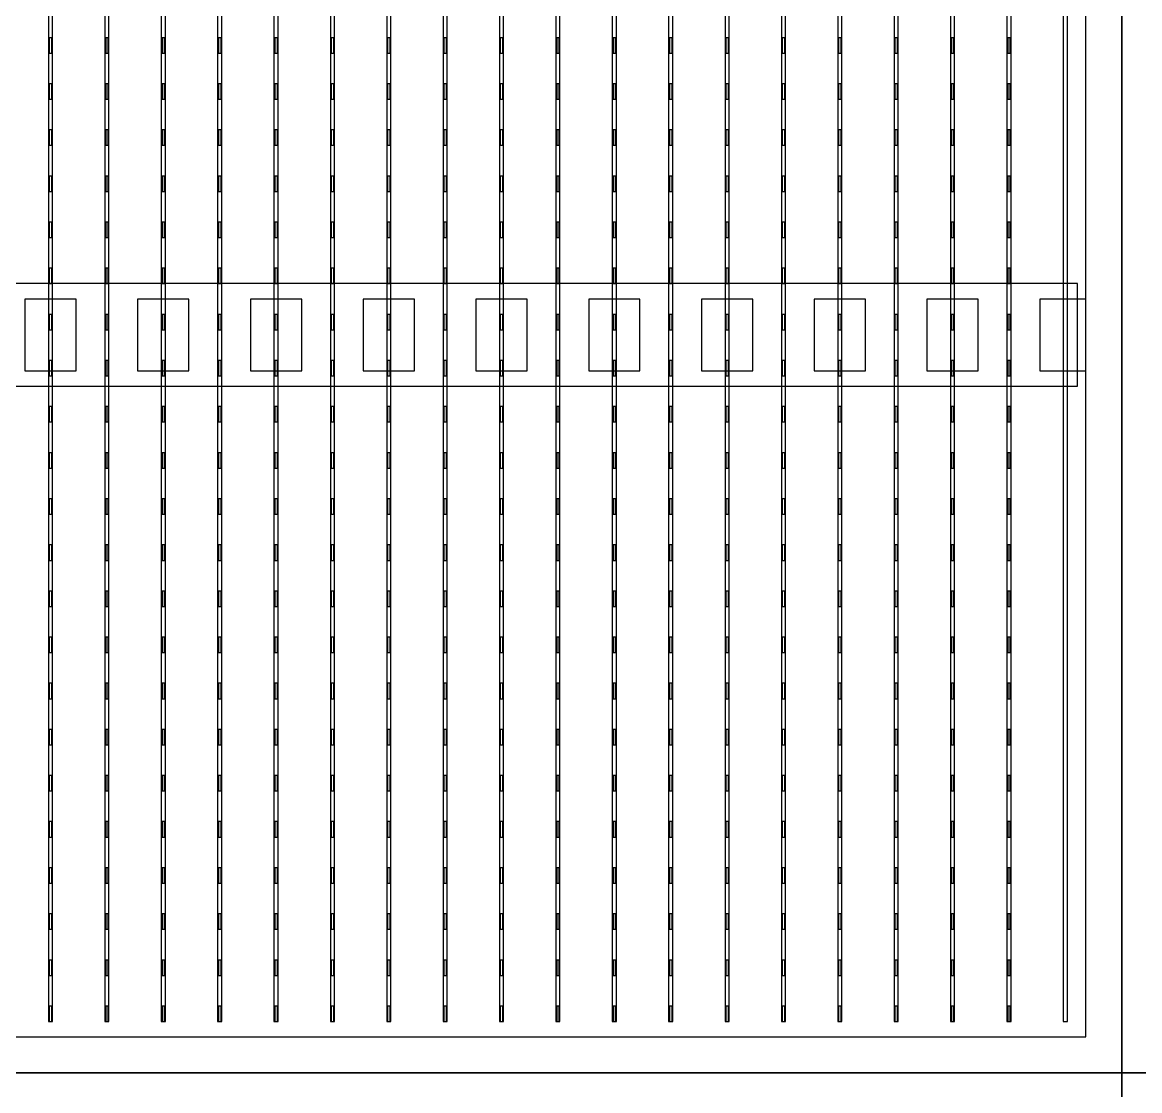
# Model space of a CAD drawing. Header units: millimetres. Extents: x -18 to 142, y -7 to 153.
# Drawn here: x 93.25 to 104.14, y 103.83 to 114.25 of the extents above; entities that cross this region are included whole.
import ezdxf

# ---------------------------------------------------------------- set-up
doc = ezdxf.new("R2010")
doc.units = ezdxf.units.MM
for name, color, linetype in [('BUSBARS', 3, 'Continuous'), ('CELLS', 5, 'Continuous'), ('CONTACT_PADS', 2, 'Continuous'), ('DICING', 4, 'Continuous'), ('FINGERS', 1, 'Continuous'), ('INSULATION', 2, 'Continuous')]:
    doc.layers.add(name, color=color, linetype=linetype)

msp = doc.modelspace()

# ---------------------------------------------------------------- linework, layer by layer
at = {"layer": 'BUSBARS'}
msp.add_lwpolyline([(103.54, 110.7), (103.54, 111.7), (83.5, 111.7), (83.5, 110.7), (103.54, 110.7)], close=True, dxfattribs=at)
at = {"layer": 'CELLS'}
for points in [[(103.97, 104), (103.97, 124.9), (83.07, 124.9), (83.07, 104), (103.97, 104)], [(124.87, 104), (124.87, 124.9), (103.97, 124.9), (103.97, 104), (124.87, 104)], [(103.97, 83.1), (103.97, 104), (83.07, 104), (83.07, 83.1), (103.97, 83.1)], [(124.87, 83.1), (124.87, 104), (103.97, 104), (103.97, 83.1), (124.87, 83.1)]]:
    msp.add_lwpolyline(points, close=True, dxfattribs=at)
at = {"layer": 'CONTACT_PADS'}
for points in [[(93.533, 113.95), (93.533, 114.1), (93.508, 114.1), (93.508, 113.95), (93.533, 113.95)], [(94.083, 113.95), (94.083, 114.1), (94.058, 114.1), (94.058, 113.95), (94.083, 113.95)], [(94.633, 113.95), (94.633, 114.1), (94.608, 114.1), (94.608, 113.95), (94.633, 113.95)], [(95.183, 113.95), (95.183, 114.1), (95.158, 114.1), (95.158, 113.95), (95.183, 113.95)], [(95.733, 113.95), (95.733, 114.1), (95.708, 114.1), (95.708, 113.95), (95.733, 113.95)], [(96.283, 113.95), (96.283, 114.1), (96.258, 114.1), (96.258, 113.95), (96.283, 113.95)], [(96.833, 113.95), (96.833, 114.1), (96.808, 114.1), (96.808, 113.95), (96.833, 113.95)], [(97.383, 113.95), (97.383, 114.1), (97.358, 114.1), (97.358, 113.95), (97.383, 113.95)], [(97.933, 113.95), (97.933, 114.1), (97.908, 114.1), (97.908, 113.95), (97.933, 113.95)], [(98.483, 113.95), (98.483, 114.1), (98.458, 114.1), (98.458, 113.95), (98.483, 113.95)], [(99.033, 113.95), (99.033, 114.1), (99.008, 114.1), (99.008, 113.95), (99.033, 113.95)], [(99.583, 113.95), (99.583, 114.1), (99.558, 114.1), (99.558, 113.95), (99.583, 113.95)], [(100.133, 113.95), (100.133, 114.1), (100.108, 114.1), (100.108, 113.95), (100.133, 113.95)], [(100.683, 113.95), (100.683, 114.1), (100.658, 114.1), (100.658, 113.95), (100.683, 113.95)], [(101.233, 113.95), (101.233, 114.1), (101.208, 114.1), (101.208, 113.95), (101.233, 113.95)], [(101.783, 113.95), (101.783, 114.1), (101.758, 114.1), (101.758, 113.95), (101.783, 113.95)], [(102.333, 113.95), (102.333, 114.1), (102.308, 114.1), (102.308, 113.95), (102.333, 113.95)], [(102.883, 113.95), (102.883, 114.1), (102.858, 114.1), (102.858, 113.95), (102.883, 113.95)], [(93.533, 113.5), (93.533, 113.65), (93.508, 113.65), (93.508, 113.5), (93.533, 113.5)], [(94.083, 113.5), (94.083, 113.65), (94.058, 113.65), (94.058, 113.5), (94.083, 113.5)], [(94.633, 113.5), (94.633, 113.65), (94.608, 113.65), (94.608, 113.5), (94.633, 113.5)], [(95.183, 113.5), (95.183, 113.65), (95.158, 113.65), (95.158, 113.5), (95.183, 113.5)], [(95.733, 113.5), (95.733, 113.65), (95.708, 113.65), (95.708, 113.5), (95.733, 113.5)], [(96.283, 113.5), (96.283, 113.65), (96.258, 113.65), (96.258, 113.5), (96.283, 113.5)], [(96.833, 113.5), (96.833, 113.65), (96.808, 113.65), (96.808, 113.5), (96.833, 113.5)], [(97.383, 113.5), (97.383, 113.65), (97.358, 113.65), (97.358, 113.5), (97.383, 113.5)], [(97.933, 113.5), (97.933, 113.65), (97.908, 113.65), (97.908, 113.5), (97.933, 113.5)], [(98.483, 113.5), (98.483, 113.65), (98.458, 113.65), (98.458, 113.5), (98.483, 113.5)], [(99.033, 113.5), (99.033, 113.65), (99.008, 113.65), (99.008, 113.5), (99.033, 113.5)], [(99.583, 113.5), (99.583, 113.65), (99.558, 113.65), (99.558, 113.5), (99.583, 113.5)], [(100.133, 113.5), (100.133, 113.65), (100.108, 113.65), (100.108, 113.5), (100.133, 113.5)], [(100.683, 113.5), (100.683, 113.65), (100.658, 113.65), (100.658, 113.5), (100.683, 113.5)], [(101.233, 113.5), (101.233, 113.65), (101.208, 113.65), (101.208, 113.5), (101.233, 113.5)], [(101.783, 113.5), (101.783, 113.65), (101.758, 113.65), (101.758, 113.5), (101.783, 113.5)], [(102.333, 113.5), (102.333, 113.65), (102.308, 113.65), (102.308, 113.5), (102.333, 113.5)], [(102.883, 113.5), (102.883, 113.65), (102.858, 113.65), (102.858, 113.5), (102.883, 113.5)], [(93.533, 113.05), (93.533, 113.2), (93.508, 113.2), (93.508, 113.05), (93.533, 113.05)], [(94.083, 113.05), (94.083, 113.2), (94.058, 113.2), (94.058, 113.05), (94.083, 113.05)], [(94.633, 113.05), (94.633, 113.2), (94.608, 113.2), (94.608, 113.05), (94.633, 113.05)], [(95.183, 113.05), (95.183, 113.2), (95.158, 113.2), (95.158, 113.05), (95.183, 113.05)], [(95.733, 113.05), (95.733, 113.2), (95.708, 113.2), (95.708, 113.05), (95.733, 113.05)], [(96.283, 113.05), (96.283, 113.2), (96.258, 113.2), (96.258, 113.05), (96.283, 113.05)], [(96.833, 113.05), (96.833, 113.2), (96.808, 113.2), (96.808, 113.05), (96.833, 113.05)], [(97.383, 113.05), (97.383, 113.2), (97.358, 113.2), (97.358, 113.05), (97.383, 113.05)], [(97.933, 113.05), (97.933, 113.2), (97.908, 113.2), (97.908, 113.05), (97.933, 113.05)], [(98.483, 113.05), (98.483, 113.2), (98.458, 113.2), (98.458, 113.05), (98.483, 113.05)], [(99.033, 113.05), (99.033, 113.2), (99.008, 113.2), (99.008, 113.05), (99.033, 113.05)], [(99.583, 113.05), (99.583, 113.2), (99.558, 113.2), (99.558, 113.05), (99.583, 113.05)], [(100.133, 113.05), (100.133, 113.2), (100.108, 113.2), (100.108, 113.05), (100.133, 113.05)], [(100.683, 113.05), (100.683, 113.2), (100.658, 113.2), (100.658, 113.05), (100.683, 113.05)], [(101.233, 113.05), (101.233, 113.2), (101.208, 113.2), (101.208, 113.05), (101.233, 113.05)], [(101.783, 113.05), (101.783, 113.2), (101.758, 113.2), (101.758, 113.05), (101.783, 113.05)], [(102.333, 113.05), (102.333, 113.2), (102.308, 113.2), (102.308, 113.05), (102.333, 113.05)], [(102.883, 113.05), (102.883, 113.2), (102.858, 113.2), (102.858, 113.05), (102.883, 113.05)], [(93.533, 112.6), (93.533, 112.75), (93.508, 112.75), (93.508, 112.6), (93.533, 112.6)], [(94.083, 112.6), (94.083, 112.75), (94.058, 112.75), (94.058, 112.6), (94.083, 112.6)], [(94.633, 112.6), (94.633, 112.75), (94.608, 112.75), (94.608, 112.6), (94.633, 112.6)], [(95.183, 112.6), (95.183, 112.75), (95.158, 112.75), (95.158, 112.6), (95.183, 112.6)], [(95.733, 112.6), (95.733, 112.75), (95.708, 112.75), (95.708, 112.6), (95.733, 112.6)], [(96.283, 112.6), (96.283, 112.75), (96.258, 112.75), (96.258, 112.6), (96.283, 112.6)], [(96.833, 112.6), (96.833, 112.75), (96.808, 112.75), (96.808, 112.6), (96.833, 112.6)], [(97.383, 112.6), (97.383, 112.75), (97.358, 112.75), (97.358, 112.6), (97.383, 112.6)], [(97.933, 112.6), (97.933, 112.75), (97.908, 112.75), (97.908, 112.6), (97.933, 112.6)], [(98.483, 112.6), (98.483, 112.75), (98.458, 112.75), (98.458, 112.6), (98.483, 112.6)], [(99.033, 112.6), (99.033, 112.75), (99.008, 112.75), (99.008, 112.6), (99.033, 112.6)], [(99.583, 112.6), (99.583, 112.75), (99.558, 112.75), (99.558, 112.6), (99.583, 112.6)], [(100.133, 112.6), (100.133, 112.75), (100.108, 112.75), (100.108, 112.6), (100.133, 112.6)], [(100.683, 112.6), (100.683, 112.75), (100.658, 112.75), (100.658, 112.6), (100.683, 112.6)], [(101.233, 112.6), (101.233, 112.75), (101.208, 112.75), (101.208, 112.6), (101.233, 112.6)], [(101.783, 112.6), (101.783, 112.75), (101.758, 112.75), (101.758, 112.6), (101.783, 112.6)], [(102.333, 112.6), (102.333, 112.75), (102.308, 112.75), (102.308, 112.6), (102.333, 112.6)], [(102.883, 112.6), (102.883, 112.75), (102.858, 112.75), (102.858, 112.6), (102.883, 112.6)], [(93.533, 112.15), (93.533, 112.3), (93.508, 112.3), (93.508, 112.15), (93.533, 112.15)], [(94.083, 112.15), (94.083, 112.3), (94.058, 112.3), (94.058, 112.15), (94.083, 112.15)], [(94.633, 112.15), (94.633, 112.3), (94.608, 112.3), (94.608, 112.15), (94.633, 112.15)], [(95.183, 112.15), (95.183, 112.3), (95.158, 112.3), (95.158, 112.15), (95.183, 112.15)], [(95.733, 112.15), (95.733, 112.3), (95.708, 112.3), (95.708, 112.15), (95.733, 112.15)], [(96.283, 112.15), (96.283, 112.3), (96.258, 112.3), (96.258, 112.15), (96.283, 112.15)], [(96.833, 112.15), (96.833, 112.3), (96.808, 112.3), (96.808, 112.15), (96.833, 112.15)], [(97.383, 112.15), (97.383, 112.3), (97.358, 112.3), (97.358, 112.15), (97.383, 112.15)], [(97.933, 112.15), (97.933, 112.3), (97.908, 112.3), (97.908, 112.15), (97.933, 112.15)], [(98.483, 112.15), (98.483, 112.3), (98.458, 112.3), (98.458, 112.15), (98.483, 112.15)], [(99.033, 112.15), (99.033, 112.3), (99.008, 112.3), (99.008, 112.15), (99.033, 112.15)], [(99.583, 112.15), (99.583, 112.3), (99.558, 112.3), (99.558, 112.15), (99.583, 112.15)], [(100.133, 112.15), (100.133, 112.3), (100.108, 112.3), (100.108, 112.15), (100.133, 112.15)], [(100.683, 112.15), (100.683, 112.3), (100.658, 112.3), (100.658, 112.15), (100.683, 112.15)], [(101.233, 112.15), (101.233, 112.3), (101.208, 112.3), (101.208, 112.15), (101.233, 112.15)], [(101.783, 112.15), (101.783, 112.3), (101.758, 112.3), (101.758, 112.15), (101.783, 112.15)], [(102.333, 112.15), (102.333, 112.3), (102.308, 112.3), (102.308, 112.15), (102.333, 112.15)], [(102.883, 112.15), (102.883, 112.3), (102.858, 112.3), (102.858, 112.15), (102.883, 112.15)], [(93.533, 111.7), (93.533, 111.85), (93.508, 111.85), (93.508, 111.7), (93.533, 111.7)], [(94.083, 111.7), (94.083, 111.85), (94.058, 111.85), (94.058, 111.7), (94.083, 111.7)], [(94.633, 111.7), (94.633, 111.85), (94.608, 111.85), (94.608, 111.7), (94.633, 111.7)], [(95.183, 111.7), (95.183, 111.85), (95.158, 111.85), (95.158, 111.7), (95.183, 111.7)], [(95.733, 111.7), (95.733, 111.85), (95.708, 111.85), (95.708, 111.7), (95.733, 111.7)], [(96.283, 111.7), (96.283, 111.85), (96.258, 111.85), (96.258, 111.7), (96.283, 111.7)], [(96.833, 111.7), (96.833, 111.85), (96.808, 111.85), (96.808, 111.7), (96.833, 111.7)], [(97.383, 111.7), (97.383, 111.85), (97.358, 111.85), (97.358, 111.7), (97.383, 111.7)], [(97.933, 111.7), (97.933, 111.85), (97.908, 111.85), (97.908, 111.7), (97.933, 111.7)], [(98.483, 111.7), (98.483, 111.85), (98.458, 111.85), (98.458, 111.7), (98.483, 111.7)], [(99.033, 111.7), (99.033, 111.85), (99.008, 111.85), (99.008, 111.7), (99.033, 111.7)], [(99.583, 111.7), (99.583, 111.85), (99.558, 111.85), (99.558, 111.7), (99.583, 111.7)], [(100.133, 111.7), (100.133, 111.85), (100.108, 111.85), (100.108, 111.7), (100.133, 111.7)], [(100.683, 111.7), (100.683, 111.85), (100.658, 111.85), (100.658, 111.7), (100.683, 111.7)], [(101.233, 111.7), (101.233, 111.85), (101.208, 111.85), (101.208, 111.7), (101.233, 111.7)], [(101.783, 111.7), (101.783, 111.85), (101.758, 111.85), (101.758, 111.7), (101.783, 111.7)], [(102.333, 111.7), (102.333, 111.85), (102.308, 111.85), (102.308, 111.7), (102.333, 111.7)], [(102.883, 111.7), (102.883, 111.85), (102.858, 111.85), (102.858, 111.7), (102.883, 111.7)], [(93.533, 111.25), (93.533, 111.4), (93.508, 111.4), (93.508, 111.25), (93.533, 111.25)], [(94.083, 111.25), (94.083, 111.4), (94.058, 111.4), (94.058, 111.25), (94.083, 111.25)], [(94.633, 111.25), (94.633, 111.4), (94.608, 111.4), (94.608, 111.25), (94.633, 111.25)], [(95.183, 111.25), (95.183, 111.4), (95.158, 111.4), (95.158, 111.25), (95.183, 111.25)], [(95.733, 111.25), (95.733, 111.4), (95.708, 111.4), (95.708, 111.25), (95.733, 111.25)], [(96.283, 111.25), (96.283, 111.4), (96.258, 111.4), (96.258, 111.25), (96.283, 111.25)], [(96.833, 111.25), (96.833, 111.4), (96.808, 111.4), (96.808, 111.25), (96.833, 111.25)], [(97.383, 111.25), (97.383, 111.4), (97.358, 111.4), (97.358, 111.25), (97.383, 111.25)], [(97.933, 111.25), (97.933, 111.4), (97.908, 111.4), (97.908, 111.25), (97.933, 111.25)], [(98.483, 111.25), (98.483, 111.4), (98.458, 111.4), (98.458, 111.25), (98.483, 111.25)], [(99.033, 111.25), (99.033, 111.4), (99.008, 111.4), (99.008, 111.25), (99.033, 111.25)], [(99.583, 111.25), (99.583, 111.4), (99.558, 111.4), (99.558, 111.25), (99.583, 111.25)], [(100.133, 111.25), (100.133, 111.4), (100.108, 111.4), (100.108, 111.25), (100.133, 111.25)], [(100.683, 111.25), (100.683, 111.4), (100.658, 111.4), (100.658, 111.25), (100.683, 111.25)], [(101.233, 111.25), (101.233, 111.4), (101.208, 111.4), (101.208, 111.25), (101.233, 111.25)], [(101.783, 111.25), (101.783, 111.4), (101.758, 111.4), (101.758, 111.25), (101.783, 111.25)], [(102.333, 111.25), (102.333, 111.4), (102.308, 111.4), (102.308, 111.25), (102.333, 111.25)], [(102.883, 111.25), (102.883, 111.4), (102.858, 111.4), (102.858, 111.25), (102.883, 111.25)], [(93.533, 110.8), (93.533, 110.95), (93.508, 110.95), (93.508, 110.8), (93.533, 110.8)], [(94.083, 110.8), (94.083, 110.95), (94.058, 110.95), (94.058, 110.8), (94.083, 110.8)], [(94.633, 110.8), (94.633, 110.95), (94.608, 110.95), (94.608, 110.8), (94.633, 110.8)], [(95.183, 110.8), (95.183, 110.95), (95.158, 110.95), (95.158, 110.8), (95.183, 110.8)], [(95.733, 110.8), (95.733, 110.95), (95.708, 110.95), (95.708, 110.8), (95.733, 110.8)], [(96.283, 110.8), (96.283, 110.95), (96.258, 110.95), (96.258, 110.8), (96.283, 110.8)], [(96.833, 110.8), (96.833, 110.95), (96.808, 110.95), (96.808, 110.8), (96.833, 110.8)], [(97.383, 110.8), (97.383, 110.95), (97.358, 110.95), (97.358, 110.8), (97.383, 110.8)], [(97.933, 110.8), (97.933, 110.95), (97.908, 110.95), (97.908, 110.8), (97.933, 110.8)], [(98.483, 110.8), (98.483, 110.95), (98.458, 110.95), (98.458, 110.8), (98.483, 110.8)], [(99.033, 110.8), (99.033, 110.95), (99.008, 110.95), (99.008, 110.8), (99.033, 110.8)], [(99.583, 110.8), (99.583, 110.95), (99.558, 110.95), (99.558, 110.8), (99.583, 110.8)], [(100.133, 110.8), (100.133, 110.95), (100.108, 110.95), (100.108, 110.8), (100.133, 110.8)], [(100.683, 110.8), (100.683, 110.95), (100.658, 110.95), (100.658, 110.8), (100.683, 110.8)], [(101.233, 110.8), (101.233, 110.95), (101.208, 110.95), (101.208, 110.8), (101.233, 110.8)], [(101.783, 110.8), (101.783, 110.95), (101.758, 110.95), (101.758, 110.8), (101.783, 110.8)], [(102.333, 110.8), (102.333, 110.95), (102.308, 110.95), (102.308, 110.8), (102.333, 110.8)], [(102.883, 110.8), (102.883, 110.95), (102.858, 110.95), (102.858, 110.8), (102.883, 110.8)], [(93.533, 110.35), (93.533, 110.5), (93.508, 110.5), (93.508, 110.35), (93.533, 110.35)], [(94.083, 110.35), (94.083, 110.5), (94.058, 110.5), (94.058, 110.35), (94.083, 110.35)], [(94.633, 110.35), (94.633, 110.5), (94.608, 110.5), (94.608, 110.35), (94.633, 110.35)], [(95.183, 110.35), (95.183, 110.5), (95.158, 110.5), (95.158, 110.35), (95.183, 110.35)], [(95.733, 110.35), (95.733, 110.5), (95.708, 110.5), (95.708, 110.35), (95.733, 110.35)], [(96.283, 110.35), (96.283, 110.5), (96.258, 110.5), (96.258, 110.35), (96.283, 110.35)], [(96.833, 110.35), (96.833, 110.5), (96.808, 110.5), (96.808, 110.35), (96.833, 110.35)], [(97.383, 110.35), (97.383, 110.5), (97.358, 110.5), (97.358, 110.35), (97.383, 110.35)], [(97.933, 110.35), (97.933, 110.5), (97.908, 110.5), (97.908, 110.35), (97.933, 110.35)], [(98.483, 110.35), (98.483, 110.5), (98.458, 110.5), (98.458, 110.35), (98.483, 110.35)], [(99.033, 110.35), (99.033, 110.5), (99.008, 110.5), (99.008, 110.35), (99.033, 110.35)], [(99.583, 110.35), (99.583, 110.5), (99.558, 110.5), (99.558, 110.35), (99.583, 110.35)], [(100.133, 110.35), (100.133, 110.5), (100.108, 110.5), (100.108, 110.35), (100.133, 110.35)], [(100.683, 110.35), (100.683, 110.5), (100.658, 110.5), (100.658, 110.35), (100.683, 110.35)], [(101.233, 110.35), (101.233, 110.5), (101.208, 110.5), (101.208, 110.35), (101.233, 110.35)], [(101.783, 110.35), (101.783, 110.5), (101.758, 110.5), (101.758, 110.35), (101.783, 110.35)], [(102.333, 110.35), (102.333, 110.5), (102.308, 110.5), (102.308, 110.35), (102.333, 110.35)], [(102.883, 110.35), (102.883, 110.5), (102.858, 110.5), (102.858, 110.35), (102.883, 110.35)], [(93.533, 109.9), (93.533, 110.05), (93.508, 110.05), (93.508, 109.9), (93.533, 109.9)], [(94.083, 109.9), (94.083, 110.05), (94.058, 110.05), (94.058, 109.9), (94.083, 109.9)], [(94.633, 109.9), (94.633, 110.05), (94.608, 110.05), (94.608, 109.9), (94.633, 109.9)], [(95.183, 109.9), (95.183, 110.05), (95.158, 110.05), (95.158, 109.9), (95.183, 109.9)], [(95.733, 109.9), (95.733, 110.05), (95.708, 110.05), (95.708, 109.9), (95.733, 109.9)], [(96.283, 109.9), (96.283, 110.05), (96.258, 110.05), (96.258, 109.9), (96.283, 109.9)], [(96.833, 109.9), (96.833, 110.05), (96.808, 110.05), (96.808, 109.9), (96.833, 109.9)], [(97.383, 109.9), (97.383, 110.05), (97.358, 110.05), (97.358, 109.9), (97.383, 109.9)], [(97.933, 109.9), (97.933, 110.05), (97.908, 110.05), (97.908, 109.9), (97.933, 109.9)], [(98.483, 109.9), (98.483, 110.05), (98.458, 110.05), (98.458, 109.9), (98.483, 109.9)], [(99.033, 109.9), (99.033, 110.05), (99.008, 110.05), (99.008, 109.9), (99.033, 109.9)], [(99.583, 109.9), (99.583, 110.05), (99.558, 110.05), (99.558, 109.9), (99.583, 109.9)], [(100.133, 109.9), (100.133, 110.05), (100.108, 110.05), (100.108, 109.9), (100.133, 109.9)], [(100.683, 109.9), (100.683, 110.05), (100.658, 110.05), (100.658, 109.9), (100.683, 109.9)], [(101.233, 109.9), (101.233, 110.05), (101.208, 110.05), (101.208, 109.9), (101.233, 109.9)], [(101.783, 109.9), (101.783, 110.05), (101.758, 110.05), (101.758, 109.9), (101.783, 109.9)], [(102.333, 109.9), (102.333, 110.05), (102.308, 110.05), (102.308, 109.9), (102.333, 109.9)], [(102.883, 109.9), (102.883, 110.05), (102.858, 110.05), (102.858, 109.9), (102.883, 109.9)], [(93.533, 109.45), (93.533, 109.6), (93.508, 109.6), (93.508, 109.45), (93.533, 109.45)], [(94.083, 109.45), (94.083, 109.6), (94.058, 109.6), (94.058, 109.45), (94.083, 109.45)], [(94.633, 109.45), (94.633, 109.6), (94.608, 109.6), (94.608, 109.45), (94.633, 109.45)], [(95.183, 109.45), (95.183, 109.6), (95.158, 109.6), (95.158, 109.45), (95.183, 109.45)], [(95.733, 109.45), (95.733, 109.6), (95.708, 109.6), (95.708, 109.45), (95.733, 109.45)], [(96.283, 109.45), (96.283, 109.6), (96.258, 109.6), (96.258, 109.45), (96.283, 109.45)], [(96.833, 109.45), (96.833, 109.6), (96.808, 109.6), (96.808, 109.45), (96.833, 109.45)], [(97.383, 109.45), (97.383, 109.6), (97.358, 109.6), (97.358, 109.45), (97.383, 109.45)], [(97.933, 109.45), (97.933, 109.6), (97.908, 109.6), (97.908, 109.45), (97.933, 109.45)], [(98.483, 109.45), (98.483, 109.6), (98.458, 109.6), (98.458, 109.45), (98.483, 109.45)], [(99.033, 109.45), (99.033, 109.6), (99.008, 109.6), (99.008, 109.45), (99.033, 109.45)], [(99.583, 109.45), (99.583, 109.6), (99.558, 109.6), (99.558, 109.45), (99.583, 109.45)], [(100.133, 109.45), (100.133, 109.6), (100.108, 109.6), (100.108, 109.45), (100.133, 109.45)], [(100.683, 109.45), (100.683, 109.6), (100.658, 109.6), (100.658, 109.45), (100.683, 109.45)], [(101.233, 109.45), (101.233, 109.6), (101.208, 109.6), (101.208, 109.45), (101.233, 109.45)], [(101.783, 109.45), (101.783, 109.6), (101.758, 109.6), (101.758, 109.45), (101.783, 109.45)], [(102.333, 109.45), (102.333, 109.6), (102.308, 109.6), (102.308, 109.45), (102.333, 109.45)], [(102.883, 109.45), (102.883, 109.6), (102.858, 109.6), (102.858, 109.45), (102.883, 109.45)], [(93.533, 109), (93.533, 109.15), (93.508, 109.15), (93.508, 109), (93.533, 109)], [(94.083, 109), (94.083, 109.15), (94.058, 109.15), (94.058, 109), (94.083, 109)], [(94.633, 109), (94.633, 109.15), (94.608, 109.15), (94.608, 109), (94.633, 109)], [(95.183, 109), (95.183, 109.15), (95.158, 109.15), (95.158, 109), (95.183, 109)], [(95.733, 109), (95.733, 109.15), (95.708, 109.15), (95.708, 109), (95.733, 109)], [(96.283, 109), (96.283, 109.15), (96.258, 109.15), (96.258, 109), (96.283, 109)], [(96.833, 109), (96.833, 109.15), (96.808, 109.15), (96.808, 109), (96.833, 109)], [(97.383, 109), (97.383, 109.15), (97.358, 109.15), (97.358, 109), (97.383, 109)], [(97.933, 109), (97.933, 109.15), (97.908, 109.15), (97.908, 109), (97.933, 109)], [(98.483, 109), (98.483, 109.15), (98.458, 109.15), (98.458, 109), (98.483, 109)], [(99.033, 109), (99.033, 109.15), (99.008, 109.15), (99.008, 109), (99.033, 109)], [(99.583, 109), (99.583, 109.15), (99.558, 109.15), (99.558, 109), (99.583, 109)], [(100.133, 109), (100.133, 109.15), (100.108, 109.15), (100.108, 109), (100.133, 109)], [(100.683, 109), (100.683, 109.15), (100.658, 109.15), (100.658, 109), (100.683, 109)], [(101.233, 109), (101.233, 109.15), (101.208, 109.15), (101.208, 109), (101.233, 109)], [(101.783, 109), (101.783, 109.15), (101.758, 109.15), (101.758, 109), (101.783, 109)], [(102.333, 109), (102.333, 109.15), (102.308, 109.15), (102.308, 109), (102.333, 109)], [(102.883, 109), (102.883, 109.15), (102.858, 109.15), (102.858, 109), (102.883, 109)], [(93.533, 108.55), (93.533, 108.7), (93.508, 108.7), (93.508, 108.55), (93.533, 108.55)], [(94.083, 108.55), (94.083, 108.7), (94.058, 108.7), (94.058, 108.55), (94.083, 108.55)], [(94.633, 108.55), (94.633, 108.7), (94.608, 108.7), (94.608, 108.55), (94.633, 108.55)], [(95.183, 108.55), (95.183, 108.7), (95.158, 108.7), (95.158, 108.55), (95.183, 108.55)], [(95.733, 108.55), (95.733, 108.7), (95.708, 108.7), (95.708, 108.55), (95.733, 108.55)], [(96.283, 108.55), (96.283, 108.7), (96.258, 108.7), (96.258, 108.55), (96.283, 108.55)], [(96.833, 108.55), (96.833, 108.7), (96.808, 108.7), (96.808, 108.55), (96.833, 108.55)], [(97.383, 108.55), (97.383, 108.7), (97.358, 108.7), (97.358, 108.55), (97.383, 108.55)], [(97.933, 108.55), (97.933, 108.7), (97.908, 108.7), (97.908, 108.55), (97.933, 108.55)], [(98.483, 108.55), (98.483, 108.7), (98.458, 108.7), (98.458, 108.55), (98.483, 108.55)], [(99.033, 108.55), (99.033, 108.7), (99.008, 108.7), (99.008, 108.55), (99.033, 108.55)], [(99.583, 108.55), (99.583, 108.7), (99.558, 108.7), (99.558, 108.55), (99.583, 108.55)], [(100.133, 108.55), (100.133, 108.7), (100.108, 108.7), (100.108, 108.55), (100.133, 108.55)], [(100.683, 108.55), (100.683, 108.7), (100.658, 108.7), (100.658, 108.55), (100.683, 108.55)], [(101.233, 108.55), (101.233, 108.7), (101.208, 108.7), (101.208, 108.55), (101.233, 108.55)], [(101.783, 108.55), (101.783, 108.7), (101.758, 108.7), (101.758, 108.55), (101.783, 108.55)], [(102.333, 108.55), (102.333, 108.7), (102.308, 108.7), (102.308, 108.55), (102.333, 108.55)], [(102.883, 108.55), (102.883, 108.7), (102.858, 108.7), (102.858, 108.55), (102.883, 108.55)], [(93.533, 108.1), (93.533, 108.25), (93.508, 108.25), (93.508, 108.1), (93.533, 108.1)], [(94.083, 108.1), (94.083, 108.25), (94.058, 108.25), (94.058, 108.1), (94.083, 108.1)], [(94.633, 108.1), (94.633, 108.25), (94.608, 108.25), (94.608, 108.1), (94.633, 108.1)], [(95.183, 108.1), (95.183, 108.25), (95.158, 108.25), (95.158, 108.1), (95.183, 108.1)], [(95.733, 108.1), (95.733, 108.25), (95.708, 108.25), (95.708, 108.1), (95.733, 108.1)], [(96.283, 108.1), (96.283, 108.25), (96.258, 108.25), (96.258, 108.1), (96.283, 108.1)], [(96.833, 108.1), (96.833, 108.25), (96.808, 108.25), (96.808, 108.1), (96.833, 108.1)], [(97.383, 108.1), (97.383, 108.25), (97.358, 108.25), (97.358, 108.1), (97.383, 108.1)], [(97.933, 108.1), (97.933, 108.25), (97.908, 108.25), (97.908, 108.1), (97.933, 108.1)], [(98.483, 108.1), (98.483, 108.25), (98.458, 108.25), (98.458, 108.1), (98.483, 108.1)], [(99.033, 108.1), (99.033, 108.25), (99.008, 108.25), (99.008, 108.1), (99.033, 108.1)], [(99.583, 108.1), (99.583, 108.25), (99.558, 108.25), (99.558, 108.1), (99.583, 108.1)], [(100.133, 108.1), (100.133, 108.25), (100.108, 108.25), (100.108, 108.1), (100.133, 108.1)], [(100.683, 108.1), (100.683, 108.25), (100.658, 108.25), (100.658, 108.1), (100.683, 108.1)], [(101.233, 108.1), (101.233, 108.25), (101.208, 108.25), (101.208, 108.1), (101.233, 108.1)], [(101.783, 108.1), (101.783, 108.25), (101.758, 108.25), (101.758, 108.1), (101.783, 108.1)], [(102.333, 108.1), (102.333, 108.25), (102.308, 108.25), (102.308, 108.1), (102.333, 108.1)], [(102.883, 108.1), (102.883, 108.25), (102.858, 108.25), (102.858, 108.1), (102.883, 108.1)], [(93.533, 107.65), (93.533, 107.8), (93.508, 107.8), (93.508, 107.65), (93.533, 107.65)], [(94.083, 107.65), (94.083, 107.8), (94.058, 107.8), (94.058, 107.65), (94.083, 107.65)], [(94.633, 107.65), (94.633, 107.8), (94.608, 107.8), (94.608, 107.65), (94.633, 107.65)], [(95.183, 107.65), (95.183, 107.8), (95.158, 107.8), (95.158, 107.65), (95.183, 107.65)], [(95.733, 107.65), (95.733, 107.8), (95.708, 107.8), (95.708, 107.65), (95.733, 107.65)], [(96.283, 107.65), (96.283, 107.8), (96.258, 107.8), (96.258, 107.65), (96.283, 107.65)], [(96.833, 107.65), (96.833, 107.8), (96.808, 107.8), (96.808, 107.65), (96.833, 107.65)], [(97.383, 107.65), (97.383, 107.8), (97.358, 107.8), (97.358, 107.65), (97.383, 107.65)], [(97.933, 107.65), (97.933, 107.8), (97.908, 107.8), (97.908, 107.65), (97.933, 107.65)], [(98.483, 107.65), (98.483, 107.8), (98.458, 107.8), (98.458, 107.65), (98.483, 107.65)], [(99.033, 107.65), (99.033, 107.8), (99.008, 107.8), (99.008, 107.65), (99.033, 107.65)], [(99.583, 107.65), (99.583, 107.8), (99.558, 107.8), (99.558, 107.65), (99.583, 107.65)], [(100.133, 107.65), (100.133, 107.8), (100.108, 107.8), (100.108, 107.65), (100.133, 107.65)], [(100.683, 107.65), (100.683, 107.8), (100.658, 107.8), (100.658, 107.65), (100.683, 107.65)], [(101.233, 107.65), (101.233, 107.8), (101.208, 107.8), (101.208, 107.65), (101.233, 107.65)], [(101.783, 107.65), (101.783, 107.8), (101.758, 107.8), (101.758, 107.65), (101.783, 107.65)], [(102.333, 107.65), (102.333, 107.8), (102.308, 107.8), (102.308, 107.65), (102.333, 107.65)], [(102.883, 107.65), (102.883, 107.8), (102.858, 107.8), (102.858, 107.65), (102.883, 107.65)], [(93.533, 107.2), (93.533, 107.35), (93.508, 107.35), (93.508, 107.2), (93.533, 107.2)], [(94.083, 107.2), (94.083, 107.35), (94.058, 107.35), (94.058, 107.2), (94.083, 107.2)], [(94.633, 107.2), (94.633, 107.35), (94.608, 107.35), (94.608, 107.2), (94.633, 107.2)], [(95.183, 107.2), (95.183, 107.35), (95.158, 107.35), (95.158, 107.2), (95.183, 107.2)], [(95.733, 107.2), (95.733, 107.35), (95.708, 107.35), (95.708, 107.2), (95.733, 107.2)], [(96.283, 107.2), (96.283, 107.35), (96.258, 107.35), (96.258, 107.2), (96.283, 107.2)], [(96.833, 107.2), (96.833, 107.35), (96.808, 107.35), (96.808, 107.2), (96.833, 107.2)], [(97.383, 107.2), (97.383, 107.35), (97.358, 107.35), (97.358, 107.2), (97.383, 107.2)], [(97.933, 107.2), (97.933, 107.35), (97.908, 107.35), (97.908, 107.2), (97.933, 107.2)], [(98.483, 107.2), (98.483, 107.35), (98.458, 107.35), (98.458, 107.2), (98.483, 107.2)], [(99.033, 107.2), (99.033, 107.35), (99.008, 107.35), (99.008, 107.2), (99.033, 107.2)], [(99.583, 107.2), (99.583, 107.35), (99.558, 107.35), (99.558, 107.2), (99.583, 107.2)], [(100.133, 107.2), (100.133, 107.35), (100.108, 107.35), (100.108, 107.2), (100.133, 107.2)], [(100.683, 107.2), (100.683, 107.35), (100.658, 107.35), (100.658, 107.2), (100.683, 107.2)], [(101.233, 107.2), (101.233, 107.35), (101.208, 107.35), (101.208, 107.2), (101.233, 107.2)], [(101.783, 107.2), (101.783, 107.35), (101.758, 107.35), (101.758, 107.2), (101.783, 107.2)], [(102.333, 107.2), (102.333, 107.35), (102.308, 107.35), (102.308, 107.2), (102.333, 107.2)], [(102.883, 107.2), (102.883, 107.35), (102.858, 107.35), (102.858, 107.2), (102.883, 107.2)], [(93.533, 106.75), (93.533, 106.9), (93.508, 106.9), (93.508, 106.75), (93.533, 106.75)], [(94.083, 106.75), (94.083, 106.9), (94.058, 106.9), (94.058, 106.75), (94.083, 106.75)], [(94.633, 106.75), (94.633, 106.9), (94.608, 106.9), (94.608, 106.75), (94.633, 106.75)], [(95.183, 106.75), (95.183, 106.9), (95.158, 106.9), (95.158, 106.75), (95.183, 106.75)], [(95.733, 106.75), (95.733, 106.9), (95.708, 106.9), (95.708, 106.75), (95.733, 106.75)], [(96.283, 106.75), (96.283, 106.9), (96.258, 106.9), (96.258, 106.75), (96.283, 106.75)], [(96.833, 106.75), (96.833, 106.9), (96.808, 106.9), (96.808, 106.75), (96.833, 106.75)], [(97.383, 106.75), (97.383, 106.9), (97.358, 106.9), (97.358, 106.75), (97.383, 106.75)], [(97.933, 106.75), (97.933, 106.9), (97.908, 106.9), (97.908, 106.75), (97.933, 106.75)], [(98.483, 106.75), (98.483, 106.9), (98.458, 106.9), (98.458, 106.75), (98.483, 106.75)], [(99.033, 106.75), (99.033, 106.9), (99.008, 106.9), (99.008, 106.75), (99.033, 106.75)], [(99.583, 106.75), (99.583, 106.9), (99.558, 106.9), (99.558, 106.75), (99.583, 106.75)], [(100.133, 106.75), (100.133, 106.9), (100.108, 106.9), (100.108, 106.75), (100.133, 106.75)], [(100.683, 106.75), (100.683, 106.9), (100.658, 106.9), (100.658, 106.75), (100.683, 106.75)], [(101.233, 106.75), (101.233, 106.9), (101.208, 106.9), (101.208, 106.75), (101.233, 106.75)], [(101.783, 106.75), (101.783, 106.9), (101.758, 106.9), (101.758, 106.75), (101.783, 106.75)], [(102.333, 106.75), (102.333, 106.9), (102.308, 106.9), (102.308, 106.75), (102.333, 106.75)], [(102.883, 106.75), (102.883, 106.9), (102.858, 106.9), (102.858, 106.75), (102.883, 106.75)], [(93.533, 106.3), (93.533, 106.45), (93.508, 106.45), (93.508, 106.3), (93.533, 106.3)], [(94.083, 106.3), (94.083, 106.45), (94.058, 106.45), (94.058, 106.3), (94.083, 106.3)], [(94.633, 106.3), (94.633, 106.45), (94.608, 106.45), (94.608, 106.3), (94.633, 106.3)], [(95.183, 106.3), (95.183, 106.45), (95.158, 106.45), (95.158, 106.3), (95.183, 106.3)], [(95.733, 106.3), (95.733, 106.45), (95.708, 106.45), (95.708, 106.3), (95.733, 106.3)], [(96.283, 106.3), (96.283, 106.45), (96.258, 106.45), (96.258, 106.3), (96.283, 106.3)], [(96.833, 106.3), (96.833, 106.45), (96.808, 106.45), (96.808, 106.3), (96.833, 106.3)], [(97.383, 106.3), (97.383, 106.45), (97.358, 106.45), (97.358, 106.3), (97.383, 106.3)], [(97.933, 106.3), (97.933, 106.45), (97.908, 106.45), (97.908, 106.3), (97.933, 106.3)], [(98.483, 106.3), (98.483, 106.45), (98.458, 106.45), (98.458, 106.3), (98.483, 106.3)], [(99.033, 106.3), (99.033, 106.45), (99.008, 106.45), (99.008, 106.3), (99.033, 106.3)], [(99.583, 106.3), (99.583, 106.45), (99.558, 106.45), (99.558, 106.3), (99.583, 106.3)], [(100.133, 106.3), (100.133, 106.45), (100.108, 106.45), (100.108, 106.3), (100.133, 106.3)], [(100.683, 106.3), (100.683, 106.45), (100.658, 106.45), (100.658, 106.3), (100.683, 106.3)], [(101.233, 106.3), (101.233, 106.45), (101.208, 106.45), (101.208, 106.3), (101.233, 106.3)], [(101.783, 106.3), (101.783, 106.45), (101.758, 106.45), (101.758, 106.3), (101.783, 106.3)], [(102.333, 106.3), (102.333, 106.45), (102.308, 106.45), (102.308, 106.3), (102.333, 106.3)], [(102.883, 106.3), (102.883, 106.45), (102.858, 106.45), (102.858, 106.3), (102.883, 106.3)], [(93.533, 105.85), (93.533, 106), (93.508, 106), (93.508, 105.85), (93.533, 105.85)], [(94.083, 105.85), (94.083, 106), (94.058, 106), (94.058, 105.85), (94.083, 105.85)], [(94.633, 105.85), (94.633, 106), (94.608, 106), (94.608, 105.85), (94.633, 105.85)], [(95.183, 105.85), (95.183, 106), (95.158, 106), (95.158, 105.85), (95.183, 105.85)], [(95.733, 105.85), (95.733, 106), (95.708, 106), (95.708, 105.85), (95.733, 105.85)], [(96.283, 105.85), (96.283, 106), (96.258, 106), (96.258, 105.85), (96.283, 105.85)], [(96.833, 105.85), (96.833, 106), (96.808, 106), (96.808, 105.85), (96.833, 105.85)], [(97.383, 105.85), (97.383, 106), (97.358, 106), (97.358, 105.85), (97.383, 105.85)], [(97.933, 105.85), (97.933, 106), (97.908, 106), (97.908, 105.85), (97.933, 105.85)], [(98.483, 105.85), (98.483, 106), (98.458, 106), (98.458, 105.85), (98.483, 105.85)], [(99.033, 105.85), (99.033, 106), (99.008, 106), (99.008, 105.85), (99.033, 105.85)], [(99.583, 105.85), (99.583, 106), (99.558, 106), (99.558, 105.85), (99.583, 105.85)], [(100.133, 105.85), (100.133, 106), (100.108, 106), (100.108, 105.85), (100.133, 105.85)], [(100.683, 105.85), (100.683, 106), (100.658, 106), (100.658, 105.85), (100.683, 105.85)], [(101.233, 105.85), (101.233, 106), (101.208, 106), (101.208, 105.85), (101.233, 105.85)], [(101.783, 105.85), (101.783, 106), (101.758, 106), (101.758, 105.85), (101.783, 105.85)], [(102.333, 105.85), (102.333, 106), (102.308, 106), (102.308, 105.85), (102.333, 105.85)], [(102.883, 105.85), (102.883, 106), (102.858, 106), (102.858, 105.85), (102.883, 105.85)], [(93.533, 105.4), (93.533, 105.55), (93.508, 105.55), (93.508, 105.4), (93.533, 105.4)], [(94.083, 105.4), (94.083, 105.55), (94.058, 105.55), (94.058, 105.4), (94.083, 105.4)], [(94.633, 105.4), (94.633, 105.55), (94.608, 105.55), (94.608, 105.4), (94.633, 105.4)], [(95.183, 105.4), (95.183, 105.55), (95.158, 105.55), (95.158, 105.4), (95.183, 105.4)], [(95.733, 105.4), (95.733, 105.55), (95.708, 105.55), (95.708, 105.4), (95.733, 105.4)], [(96.283, 105.4), (96.283, 105.55), (96.258, 105.55), (96.258, 105.4), (96.283, 105.4)], [(96.833, 105.4), (96.833, 105.55), (96.808, 105.55), (96.808, 105.4), (96.833, 105.4)], [(97.383, 105.4), (97.383, 105.55), (97.358, 105.55), (97.358, 105.4), (97.383, 105.4)], [(97.933, 105.4), (97.933, 105.55), (97.908, 105.55), (97.908, 105.4), (97.933, 105.4)], [(98.483, 105.4), (98.483, 105.55), (98.458, 105.55), (98.458, 105.4), (98.483, 105.4)], [(99.033, 105.4), (99.033, 105.55), (99.008, 105.55), (99.008, 105.4), (99.033, 105.4)], [(99.583, 105.4), (99.583, 105.55), (99.558, 105.55), (99.558, 105.4), (99.583, 105.4)], [(100.133, 105.4), (100.133, 105.55), (100.108, 105.55), (100.108, 105.4), (100.133, 105.4)], [(100.683, 105.4), (100.683, 105.55), (100.658, 105.55), (100.658, 105.4), (100.683, 105.4)], [(101.233, 105.4), (101.233, 105.55), (101.208, 105.55), (101.208, 105.4), (101.233, 105.4)], [(101.783, 105.4), (101.783, 105.55), (101.758, 105.55), (101.758, 105.4), (101.783, 105.4)], [(102.333, 105.4), (102.333, 105.55), (102.308, 105.55), (102.308, 105.4), (102.333, 105.4)], [(102.883, 105.4), (102.883, 105.55), (102.858, 105.55), (102.858, 105.4), (102.883, 105.4)], [(93.533, 104.95), (93.533, 105.1), (93.508, 105.1), (93.508, 104.95), (93.533, 104.95)], [(94.083, 104.95), (94.083, 105.1), (94.058, 105.1), (94.058, 104.95), (94.083, 104.95)], [(94.633, 104.95), (94.633, 105.1), (94.608, 105.1), (94.608, 104.95), (94.633, 104.95)], [(95.183, 104.95), (95.183, 105.1), (95.158, 105.1), (95.158, 104.95), (95.183, 104.95)], [(95.733, 104.95), (95.733, 105.1), (95.708, 105.1), (95.708, 104.95), (95.733, 104.95)], [(96.283, 104.95), (96.283, 105.1), (96.258, 105.1), (96.258, 104.95), (96.283, 104.95)], [(96.833, 104.95), (96.833, 105.1), (96.808, 105.1), (96.808, 104.95), (96.833, 104.95)], [(97.383, 104.95), (97.383, 105.1), (97.358, 105.1), (97.358, 104.95), (97.383, 104.95)], [(97.933, 104.95), (97.933, 105.1), (97.908, 105.1), (97.908, 104.95), (97.933, 104.95)], [(98.483, 104.95), (98.483, 105.1), (98.458, 105.1), (98.458, 104.95), (98.483, 104.95)], [(99.033, 104.95), (99.033, 105.1), (99.008, 105.1), (99.008, 104.95), (99.033, 104.95)], [(99.583, 104.95), (99.583, 105.1), (99.558, 105.1), (99.558, 104.95), (99.583, 104.95)], [(100.133, 104.95), (100.133, 105.1), (100.108, 105.1), (100.108, 104.95), (100.133, 104.95)], [(100.683, 104.95), (100.683, 105.1), (100.658, 105.1), (100.658, 104.95), (100.683, 104.95)], [(101.233, 104.95), (101.233, 105.1), (101.208, 105.1), (101.208, 104.95), (101.233, 104.95)], [(101.783, 104.95), (101.783, 105.1), (101.758, 105.1), (101.758, 104.95), (101.783, 104.95)], [(102.333, 104.95), (102.333, 105.1), (102.308, 105.1), (102.308, 104.95), (102.333, 104.95)], [(102.883, 104.95), (102.883, 105.1), (102.858, 105.1), (102.858, 104.95), (102.883, 104.95)], [(93.533, 104.5), (93.533, 104.65), (93.508, 104.65), (93.508, 104.5), (93.533, 104.5)], [(94.083, 104.5), (94.083, 104.65), (94.058, 104.65), (94.058, 104.5), (94.083, 104.5)], [(94.633, 104.5), (94.633, 104.65), (94.608, 104.65), (94.608, 104.5), (94.633, 104.5)], [(95.183, 104.5), (95.183, 104.65), (95.158, 104.65), (95.158, 104.5), (95.183, 104.5)], [(95.733, 104.5), (95.733, 104.65), (95.708, 104.65), (95.708, 104.5), (95.733, 104.5)], [(96.283, 104.5), (96.283, 104.65), (96.258, 104.65), (96.258, 104.5), (96.283, 104.5)], [(96.833, 104.5), (96.833, 104.65), (96.808, 104.65), (96.808, 104.5), (96.833, 104.5)], [(97.383, 104.5), (97.383, 104.65), (97.358, 104.65), (97.358, 104.5), (97.383, 104.5)], [(97.933, 104.5), (97.933, 104.65), (97.908, 104.65), (97.908, 104.5), (97.933, 104.5)], [(98.483, 104.5), (98.483, 104.65), (98.458, 104.65), (98.458, 104.5), (98.483, 104.5)], [(99.033, 104.5), (99.033, 104.65), (99.008, 104.65), (99.008, 104.5), (99.033, 104.5)], [(99.583, 104.5), (99.583, 104.65), (99.558, 104.65), (99.558, 104.5), (99.583, 104.5)], [(100.133, 104.5), (100.133, 104.65), (100.108, 104.65), (100.108, 104.5), (100.133, 104.5)], [(100.683, 104.5), (100.683, 104.65), (100.658, 104.65), (100.658, 104.5), (100.683, 104.5)], [(101.233, 104.5), (101.233, 104.65), (101.208, 104.65), (101.208, 104.5), (101.233, 104.5)], [(101.783, 104.5), (101.783, 104.65), (101.758, 104.65), (101.758, 104.5), (101.783, 104.5)], [(102.333, 104.5), (102.333, 104.65), (102.308, 104.65), (102.308, 104.5), (102.333, 104.5)], [(102.883, 104.5), (102.883, 104.65), (102.858, 104.65), (102.858, 104.5), (102.883, 104.5)]]:
    msp.add_lwpolyline(points, close=True, dxfattribs=at)
at = {"layer": 'DICING'}
for p, q in [((103.97, -7.35), (103.97, 152.65)), ((103.97, -7.35), (103.97, 152.65)), ((103.97, -7.35), (103.97, 152.65)), ((103.97, -7.35), (103.97, 152.65)), ((103.97, -7.35), (103.97, 152.65)), ((103.97, -7.35), (103.97, 152.65)), ((103.97, -7.35), (103.97, 131.75)), ((103.97, -7.35), (103.97, 131.75)), ((103.97, -7.35), (103.97, 131.75)), ((103.97, -7.35), (103.97, 131.75)), ((103.97, -7.35), (103.97, 131.75)), ((103.97, -7.35), (103.97, 131.75)), ((103.97, -7.35), (103.97, 110.85)), ((103.97, -7.35), (103.97, 110.85)), ((103.97, -7.35), (103.97, 110.85)), ((103.97, -7.35), (103.97, 110.85)), ((103.97, -7.35), (103.97, 110.85)), ((103.97, -7.35), (103.97, 110.85)), ((-17.83, 104), (142.17, 104)), ((-17.83, 104), (142.17, 104)), ((-17.83, 104), (142.17, 104)), ((-17.83, 104), (142.17, 104)), ((-17.83, 104), (142.17, 104)), ((-17.83, 104), (142.17, 104)), ((-17.83, 104), (142.17, 104)), ((-17.83, 104), (142.17, 104)), ((-17.83, 104), (142.17, 104)), ((-17.83, 104), (142.17, 104)), ((-17.83, 104), (142.17, 104)), ((-17.83, 104), (142.17, 104)), ((-17.83, 104), (142.17, 104)), ((-17.83, 104), (142.17, 104)), ((-17.83, 104), (142.17, 104)), ((-17.83, 104), (142.17, 104)), ((-17.83, 104), (142.17, 104)), ((-17.83, 104), (142.17, 104))]:
    msp.add_line(p, q, dxfattribs=at)
at = {"layer": 'FINGERS'}
for points in [[(93.54, 104.5), (93.54, 124.4), (93.5, 124.4), (93.5, 104.5), (93.54, 104.5)], [(94.09, 104.5), (94.09, 124.4), (94.05, 124.4), (94.05, 104.5), (94.09, 104.5)], [(94.64, 104.5), (94.64, 124.4), (94.6, 124.4), (94.6, 104.5), (94.64, 104.5)], [(95.19, 104.5), (95.19, 124.4), (95.15, 124.4), (95.15, 104.5), (95.19, 104.5)], [(95.74, 104.5), (95.74, 124.4), (95.7, 124.4), (95.7, 104.5), (95.74, 104.5)], [(96.29, 104.5), (96.29, 124.4), (96.25, 124.4), (96.25, 104.5), (96.29, 104.5)], [(96.84, 104.5), (96.84, 124.4), (96.8, 124.4), (96.8, 104.5), (96.84, 104.5)], [(97.39, 104.5), (97.39, 124.4), (97.35, 124.4), (97.35, 104.5), (97.39, 104.5)], [(97.94, 104.5), (97.94, 124.4), (97.9, 124.4), (97.9, 104.5), (97.94, 104.5)], [(98.49, 104.5), (98.49, 124.4), (98.45, 124.4), (98.45, 104.5), (98.49, 104.5)], [(99.04, 104.5), (99.04, 124.4), (99, 124.4), (99, 104.5), (99.04, 104.5)], [(99.59, 104.5), (99.59, 124.4), (99.55, 124.4), (99.55, 104.5), (99.59, 104.5)], [(100.14, 104.5), (100.14, 124.4), (100.1, 124.4), (100.1, 104.5), (100.14, 104.5)], [(100.69, 104.5), (100.69, 124.4), (100.65, 124.4), (100.65, 104.5), (100.69, 104.5)], [(101.24, 104.5), (101.24, 124.4), (101.2, 124.4), (101.2, 104.5), (101.24, 104.5)], [(101.79, 104.5), (101.79, 124.4), (101.75, 124.4), (101.75, 104.5), (101.79, 104.5)], [(102.34, 104.5), (102.34, 124.4), (102.3, 124.4), (102.3, 104.5), (102.34, 104.5)], [(102.89, 104.5), (102.89, 124.4), (102.85, 124.4), (102.85, 104.5), (102.89, 104.5)], [(103.44, 104.5), (103.44, 124.4), (103.4, 124.4), (103.4, 104.5), (103.44, 104.5)]]:
    msp.add_lwpolyline(points, close=True, dxfattribs=at)
at = {"layer": 'INSULATION'}
for points in [[(103.62, 104.35), (103.62, 124.55), (83.42, 124.55), (83.42, 104.35), (103.62, 104.35)], [(93.77, 110.85), (93.77, 111.55), (93.27, 111.55), (93.27, 110.85), (93.77, 110.85)], [(94.87, 110.85), (94.87, 111.55), (94.37, 111.55), (94.37, 110.85), (94.87, 110.85)], [(95.97, 110.85), (95.97, 111.55), (95.47, 111.55), (95.47, 110.85), (95.97, 110.85)], [(97.07, 110.85), (97.07, 111.55), (96.57, 111.55), (96.57, 110.85), (97.07, 110.85)], [(98.17, 110.85), (98.17, 111.55), (97.67, 111.55), (97.67, 110.85), (98.17, 110.85)], [(99.27, 110.85), (99.27, 111.55), (98.77, 111.55), (98.77, 110.85), (99.27, 110.85)], [(100.37, 110.85), (100.37, 111.55), (99.87, 111.55), (99.87, 110.85), (100.37, 110.85)], [(101.47, 110.85), (101.47, 111.55), (100.97, 111.55), (100.97, 110.85), (101.47, 110.85)], [(102.57, 110.85), (102.57, 111.55), (102.07, 111.55), (102.07, 110.85), (102.57, 110.85)], [(103.62, 110.85), (103.62, 111.55), (103.17, 111.55), (103.17, 110.85), (103.62, 110.85)]]:
    msp.add_lwpolyline(points, close=True, dxfattribs=at)

doc.saveas('drawing.dxf')
